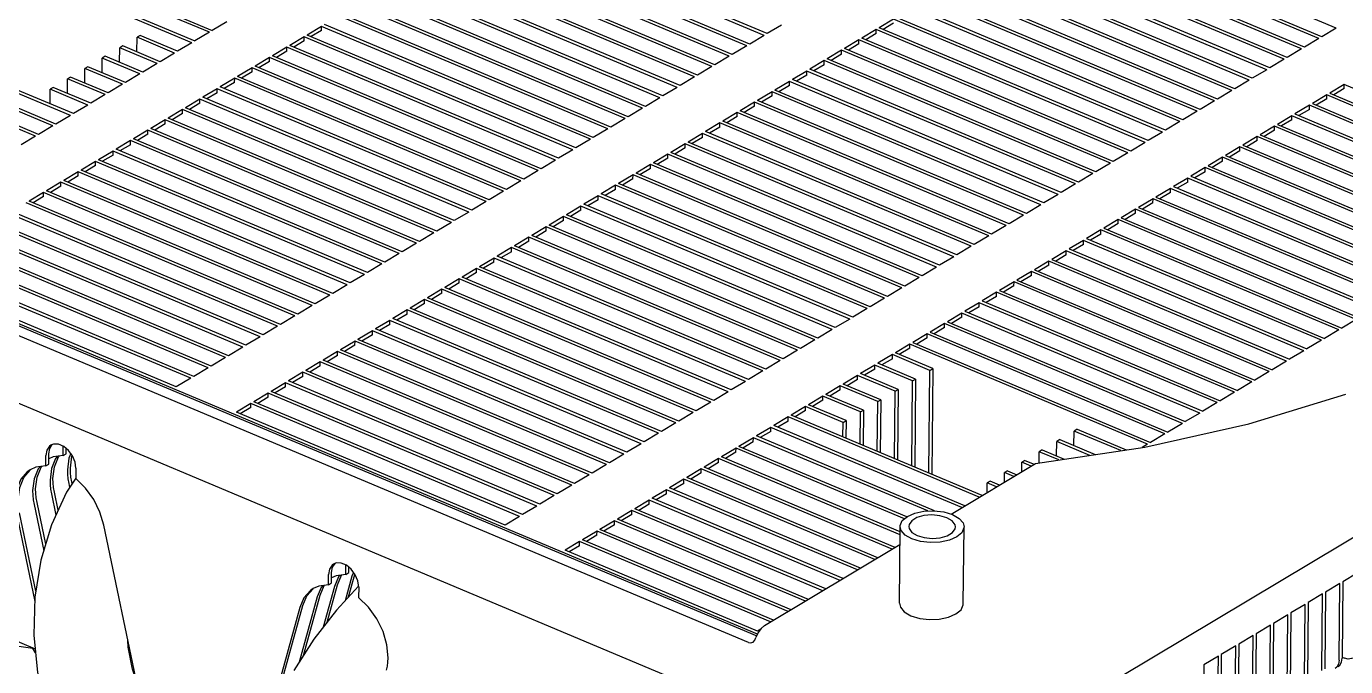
# Model space of a CAD drawing. Header units: millimetres. Extents: x 0 to 841, y 0 to 594.
# Drawn here: x 561.66 to 603.98, y 280.37 to 300.92 of the extents above; entities that cross this region are included whole.
import ezdxf

# ---------------------------------------------------------------- set-up
doc = ezdxf.new("R2010")
doc.units = ezdxf.units.MM
doc.header["$LTSCALE"] = 46.255
doc.layers.get('0').update_dxf_attribs({"linetype": 'CONTINUOUS'})

msp = doc.modelspace()

# ---------------------------------------------------------------- linework, layer by layer
at = {"color": 7, "linetype": 'CONTINUOUS'}
for p, q in [((585.422, 300.688), (576.799, 304.312)), ((603.68, 300.864), (595.057, 304.488)), ((567.53, 300.73), (559.899, 303.937)), ((559.994, 303.995), (567.625, 300.787)), ((584.769, 300.297), (576.146, 303.921)), ((584.864, 300.354), (576.241, 303.978)), ((585.326, 300.63), (576.703, 304.255)), ((602.661, 300.254), (594.038, 303.879)), ((603.123, 300.531), (594.5, 304.155)), ((603.218, 300.588), (594.595, 304.212)), ((566.972, 300.397), (559.341, 303.604)), ((559.437, 303.661), (567.068, 300.454)), ((584.211, 299.964), (575.588, 303.588)), ((584.307, 300.021), (575.684, 303.645)), ((602.008, 299.864), (593.385, 303.488)), ((602.103, 299.921), (593.48, 303.545)), ((602.565, 300.197), (593.942, 303.822)), ((583.654, 299.63), (575.031, 303.254)), ((583.749, 299.687), (575.126, 303.312)), ((601.45, 299.53), (592.827, 303.155)), ((601.546, 299.588), (592.923, 303.212)), ((582.635, 299.021), (574.011, 302.645)), ((583.096, 299.297), (574.473, 302.921)), ((583.192, 299.354), (574.569, 302.978)), ((600.893, 299.197), (592.27, 302.821)), ((600.989, 299.254), (592.365, 302.878)), ((581.982, 298.63), (573.358, 302.254)), ((582.077, 298.687), (573.454, 302.311)), ((582.539, 298.963), (573.916, 302.588)), ((599.874, 298.587), (591.251, 302.212)), ((600.336, 298.864), (591.712, 302.488)), ((600.431, 298.921), (591.808, 302.545)), ((581.424, 298.297), (572.801, 301.921)), ((581.52, 298.354), (572.897, 301.978)), ((599.221, 298.197), (590.598, 301.821)), ((599.316, 298.254), (590.693, 301.878)), ((599.778, 298.53), (591.155, 302.154)), ((580.867, 297.963), (572.244, 301.587)), ((580.962, 298.02), (572.339, 301.645)), ((598.663, 297.863), (590.04, 301.488)), ((598.759, 297.921), (590.136, 301.545)), ((568.087, 301.064), (567.625, 300.787)), ((571.129, 300.921), (570.667, 300.644)), ((571.128, 300.791), (571.129, 300.921)), ((579.752, 297.296), (571.129, 300.921)), ((579.847, 297.353), (571.224, 300.978)), ((580.309, 297.63), (571.686, 301.254)), ((580.405, 297.687), (571.782, 301.311)), ((585.884, 300.964), (585.422, 300.688)), ((589.483, 301.154), (589.021, 300.878)), ((589.482, 301.024), (589.148, 300.825)), ((598.106, 297.53), (589.483, 301.154)), ((598.201, 297.587), (589.578, 301.211)), ((563.07, 298.063), (556.904, 300.655)), ((563.166, 298.12), (557, 300.712)), ((565.206, 300.101), (565.21, 300.57)), ((565.306, 300.627), (565.21, 300.57)), ((566.415, 300.063), (565.21, 300.57)), ((566.51, 300.121), (565.306, 300.627)), ((567.53, 300.73), (567.068, 300.454)), ((570.571, 300.587), (570.11, 300.311)), ((570.57, 300.457), (570.571, 300.587)), ((579.195, 296.963), (570.571, 300.587)), ((579.29, 297.02), (570.667, 300.644)), ((571.128, 300.791), (570.794, 300.591)), ((585.326, 300.63), (584.864, 300.354)), ((588.925, 300.821), (588.463, 300.545)), ((597.087, 296.92), (588.463, 300.545)), ((588.924, 300.691), (588.59, 300.491)), ((588.924, 300.691), (588.925, 300.821)), ((597.548, 297.197), (588.925, 300.821)), ((597.644, 297.254), (589.021, 300.878)), ((603.123, 300.531), (602.661, 300.254)), ((603.68, 300.864), (603.218, 300.588)), ((562.513, 297.73), (556.347, 300.321)), ((562.608, 297.787), (556.442, 300.378)), ((564.649, 299.768), (564.653, 300.236)), ((564.749, 300.293), (564.653, 300.236)), ((565.857, 299.73), (564.653, 300.236)), ((565.953, 299.787), (564.749, 300.293)), ((566.972, 300.397), (566.51, 300.121)), ((570.014, 300.254), (569.552, 299.977)), ((570.013, 300.124), (569.679, 299.924)), ((570.013, 300.124), (570.014, 300.254)), ((578.637, 296.629), (570.014, 300.254)), ((578.733, 296.687), (570.11, 300.311)), ((570.57, 300.457), (570.236, 300.258)), ((584.769, 300.297), (584.307, 300.021)), ((587.81, 300.154), (587.349, 299.878)), ((587.809, 300.024), (587.81, 300.154)), ((596.434, 296.53), (587.81, 300.154)), ((588.368, 300.487), (587.906, 300.211)), ((596.529, 296.587), (587.906, 300.211)), ((588.367, 300.358), (588.033, 300.158)), ((588.367, 300.358), (588.368, 300.487)), ((596.991, 296.863), (588.368, 300.487)), ((602.565, 300.197), (602.103, 299.921)), ((561.955, 297.396), (555.789, 299.988)), ((562.051, 297.453), (555.885, 300.045)), ((564.091, 299.434), (564.096, 299.903)), ((564.191, 299.96), (564.096, 299.903)), ((565.3, 299.397), (564.096, 299.903)), ((565.396, 299.454), (564.191, 299.96)), ((565.857, 299.73), (565.396, 299.454)), ((566.415, 300.063), (565.953, 299.787)), ((569.457, 299.92), (568.995, 299.644)), ((577.618, 296.02), (568.995, 299.644)), ((569.455, 299.79), (569.122, 299.591)), ((569.455, 299.79), (569.457, 299.92)), ((578.08, 296.296), (569.457, 299.92)), ((578.175, 296.353), (569.552, 299.977)), ((584.211, 299.964), (583.749, 299.687)), ((587.253, 299.821), (586.791, 299.544)), ((587.252, 299.691), (586.918, 299.491)), ((587.252, 299.691), (587.253, 299.821)), ((595.876, 296.196), (587.253, 299.821)), ((595.972, 296.253), (587.349, 299.878)), ((587.809, 300.024), (587.475, 299.824)), ((602.008, 299.864), (601.546, 299.588)), ((562.976, 298.767), (562.981, 299.236)), ((563.076, 299.293), (562.981, 299.236)), ((564.185, 298.73), (562.981, 299.236)), ((564.281, 298.787), (563.076, 299.293)), ((563.534, 299.101), (563.538, 299.569)), ((563.634, 299.627), (563.538, 299.569)), ((564.743, 299.063), (563.538, 299.569)), ((564.838, 299.12), (563.634, 299.627)), ((565.3, 299.397), (564.838, 299.12)), ((568.342, 299.254), (567.88, 298.977)), ((568.341, 299.124), (568.342, 299.254)), ((576.965, 295.629), (568.342, 299.254)), ((568.899, 299.587), (568.437, 299.311)), ((577.06, 295.686), (568.437, 299.311)), ((568.898, 299.457), (568.564, 299.257)), ((568.898, 299.457), (568.899, 299.587)), ((577.522, 295.963), (568.899, 299.587)), ((583.096, 299.297), (582.635, 299.021)), ((583.654, 299.63), (583.192, 299.354)), ((586.696, 299.487), (586.234, 299.211)), ((586.694, 299.357), (586.361, 299.158)), ((586.694, 299.357), (586.696, 299.487)), ((595.319, 295.863), (586.696, 299.487)), ((595.414, 295.92), (586.791, 299.544)), ((629.466, 299.612), (591.323, 276.797)), ((601.45, 299.53), (600.989, 299.254)), ((562.419, 298.434), (562.423, 298.903)), ((562.519, 298.96), (562.423, 298.903)), ((563.628, 298.396), (562.423, 298.903)), ((563.723, 298.453), (562.519, 298.96)), ((564.743, 299.063), (564.281, 298.787)), ((567.784, 298.92), (567.322, 298.644)), ((567.783, 298.79), (567.784, 298.92)), ((576.407, 295.296), (567.784, 298.92)), ((576.503, 295.353), (567.88, 298.977)), ((568.341, 299.124), (568.007, 298.924)), ((582.539, 298.963), (582.077, 298.687)), ((585.581, 298.82), (585.119, 298.544)), ((585.58, 298.69), (585.581, 298.82)), ((594.204, 295.196), (585.581, 298.82)), ((586.138, 299.154), (585.676, 298.877)), ((594.299, 295.253), (585.676, 298.877)), ((586.137, 299.024), (585.803, 298.824)), ((586.137, 299.024), (586.138, 299.154)), ((594.761, 295.529), (586.138, 299.154)), ((594.857, 295.587), (586.234, 299.211)), ((600.336, 298.864), (599.874, 298.587)), ((600.893, 299.197), (600.431, 298.921)), ((603.935, 299.054), (603.473, 298.778)), ((603.934, 298.924), (603.6, 298.724)), ((603.934, 298.924), (603.935, 299.054)), ((611.565, 295.847), (603.935, 299.054)), ((563.628, 298.396), (563.166, 298.12)), ((564.185, 298.73), (563.723, 298.453)), ((567.227, 298.587), (566.765, 298.31)), ((567.226, 298.457), (566.892, 298.257)), ((567.226, 298.457), (567.227, 298.587)), ((575.85, 294.962), (567.227, 298.587)), ((575.946, 295.02), (567.322, 298.644)), ((567.783, 298.79), (567.449, 298.591)), ((581.982, 298.63), (581.52, 298.354)), ((585.023, 298.487), (584.562, 298.211)), ((585.022, 298.357), (585.023, 298.487)), ((593.647, 294.863), (585.023, 298.487)), ((593.742, 294.92), (585.119, 298.544)), ((585.58, 298.69), (585.246, 298.491)), ((599.778, 298.53), (599.316, 298.254)), ((602.82, 298.387), (602.358, 298.111)), ((602.819, 298.257), (602.82, 298.387)), ((610.451, 295.18), (602.82, 298.387)), ((603.377, 298.721), (602.915, 298.444)), ((602.915, 298.444), (610.546, 295.237)), ((603.376, 298.591), (603.042, 298.391)), ((603.376, 298.591), (603.377, 298.721)), ((611.008, 295.513), (603.377, 298.721)), ((603.473, 298.778), (611.104, 295.571)), ((563.07, 298.063), (562.608, 297.787)), ((566.669, 298.253), (566.208, 297.977)), ((574.831, 294.353), (566.208, 297.977)), ((566.668, 298.123), (566.334, 297.924)), ((566.668, 298.123), (566.669, 298.253)), ((575.293, 294.629), (566.669, 298.253)), ((575.388, 294.686), (566.765, 298.31)), ((580.867, 297.963), (580.405, 297.687)), ((581.424, 298.297), (580.962, 298.02)), ((584.466, 298.153), (584.004, 297.877)), ((584.465, 298.024), (584.131, 297.824)), ((584.465, 298.024), (584.466, 298.153)), ((593.089, 294.529), (584.466, 298.153)), ((593.185, 294.586), (584.562, 298.211)), ((585.022, 298.357), (584.688, 298.157)), ((599.221, 298.197), (598.759, 297.921)), ((602.262, 298.054), (601.801, 297.777)), ((602.261, 297.924), (602.262, 298.054)), ((609.893, 294.847), (602.262, 298.054)), ((602.358, 298.111), (609.989, 294.904)), ((602.819, 298.257), (602.485, 298.058)), ((562.513, 297.73), (562.051, 297.453)), ((565.555, 297.586), (565.093, 297.31)), ((565.553, 297.457), (565.555, 297.586)), ((574.178, 293.962), (565.555, 297.586)), ((566.112, 297.92), (565.65, 297.644)), ((574.273, 294.019), (565.65, 297.644)), ((566.111, 297.79), (565.777, 297.59)), ((566.111, 297.79), (566.112, 297.92)), ((574.735, 294.296), (566.112, 297.92)), ((580.309, 297.63), (579.847, 297.353)), ((583.909, 297.82), (583.447, 297.544)), ((592.07, 293.92), (583.447, 297.544)), ((583.907, 297.69), (583.574, 297.491)), ((583.907, 297.69), (583.909, 297.82)), ((592.532, 294.196), (583.909, 297.82)), ((592.627, 294.253), (584.004, 297.877)), ((598.106, 297.53), (597.644, 297.254)), ((598.663, 297.863), (598.201, 297.587)), ((601.705, 297.72), (601.243, 297.444)), ((601.704, 297.59), (601.37, 297.391)), ((601.704, 297.59), (601.705, 297.72)), ((609.336, 294.513), (601.705, 297.72)), ((601.801, 297.777), (609.431, 294.57)), ((602.261, 297.924), (601.927, 297.724)), ((561.955, 297.396), (561.494, 297.12)), ((564.997, 297.253), (564.535, 296.977)), ((564.996, 297.123), (564.662, 296.923)), ((564.996, 297.123), (564.997, 297.253)), ((573.62, 293.629), (564.997, 297.253)), ((573.716, 293.686), (565.093, 297.31)), ((565.553, 297.457), (565.22, 297.257)), ((579.752, 297.296), (579.29, 297.02)), ((582.794, 297.153), (582.332, 296.877)), ((582.793, 297.023), (582.794, 297.153)), ((591.417, 293.529), (582.794, 297.153)), ((583.351, 297.487), (582.889, 297.21)), ((591.512, 293.586), (582.889, 297.21)), ((583.35, 297.357), (583.016, 297.157)), ((583.35, 297.357), (583.351, 297.487)), ((591.974, 293.862), (583.351, 297.487)), ((597.548, 297.197), (597.087, 296.92)), ((601.148, 297.387), (600.686, 297.111)), ((600.686, 297.111), (608.317, 293.903)), ((601.146, 297.257), (600.813, 297.057)), ((601.146, 297.257), (601.148, 297.387)), ((608.778, 294.18), (601.148, 297.387)), ((601.243, 297.444), (608.874, 294.237)), ((564.44, 296.92), (563.978, 296.643)), ((564.439, 296.79), (564.105, 296.59)), ((564.439, 296.79), (564.44, 296.92)), ((573.063, 293.295), (564.44, 296.92)), ((573.158, 293.353), (564.535, 296.977)), ((579.195, 296.963), (578.733, 296.687)), ((582.236, 296.82), (581.774, 296.544)), ((582.235, 296.69), (581.901, 296.49)), ((582.235, 296.69), (582.236, 296.82)), ((590.859, 293.196), (582.236, 296.82)), ((590.955, 293.253), (582.332, 296.877)), ((582.793, 297.023), (582.459, 296.824)), ((596.991, 296.863), (596.529, 296.587)), ((600.033, 296.72), (599.571, 296.444)), ((600.032, 296.59), (600.033, 296.72)), ((607.664, 293.513), (600.033, 296.72)), ((600.59, 297.053), (600.128, 296.777)), ((600.128, 296.777), (607.759, 293.57)), ((600.589, 296.924), (600.255, 296.724)), ((600.589, 296.924), (600.59, 297.053)), ((608.221, 293.846), (600.59, 297.053)), ((585.111, 281.419), (549.277, 296.48)), ((549.401, 296.363), (585.088, 281.364)), ((563.882, 296.586), (563.421, 296.31)), ((572.044, 292.686), (563.421, 296.31)), ((563.881, 296.456), (563.547, 296.257)), ((563.881, 296.456), (563.882, 296.586)), ((572.505, 292.962), (563.882, 296.586)), ((572.601, 293.019), (563.978, 296.643)), ((578.08, 296.296), (577.618, 296.02)), ((578.637, 296.629), (578.175, 296.353)), ((581.679, 296.486), (581.217, 296.21)), ((581.678, 296.357), (581.344, 296.157)), ((581.678, 296.357), (581.679, 296.486)), ((590.302, 292.862), (581.679, 296.486)), ((590.398, 292.919), (581.774, 296.544)), ((596.434, 296.53), (595.972, 296.253)), ((599.475, 296.387), (599.014, 296.11)), ((599.474, 296.257), (599.14, 296.057)), ((599.474, 296.257), (599.475, 296.387)), ((607.106, 293.179), (599.475, 296.387)), ((599.571, 296.444), (607.202, 293.237)), ((600.032, 296.59), (599.698, 296.391)), ((584.828, 281.149), (549.083, 296.173)), ((562.768, 295.919), (562.306, 295.643)), ((562.766, 295.789), (562.768, 295.919)), ((571.391, 292.295), (562.768, 295.919)), ((563.325, 296.253), (562.863, 295.977)), ((571.486, 292.352), (562.863, 295.977)), ((563.324, 296.123), (562.99, 295.923)), ((563.324, 296.123), (563.325, 296.253)), ((571.948, 292.629), (563.325, 296.253)), ((577.522, 295.963), (577.06, 295.686)), ((581.121, 296.153), (580.66, 295.877)), ((589.283, 292.253), (580.66, 295.877)), ((581.12, 296.023), (580.786, 295.823)), ((581.12, 296.023), (581.121, 296.153)), ((589.745, 292.529), (581.121, 296.153)), ((589.84, 292.586), (581.217, 296.21)), ((595.319, 295.863), (594.857, 295.587)), ((595.876, 296.196), (595.414, 295.92)), ((598.918, 296.053), (598.456, 295.777)), ((598.917, 295.923), (598.583, 295.724)), ((598.917, 295.923), (598.918, 296.053)), ((606.549, 292.846), (598.918, 296.053)), ((599.014, 296.11), (606.644, 292.903)), ((562.21, 295.586), (561.748, 295.31)), ((562.209, 295.456), (561.875, 295.256)), ((562.209, 295.456), (562.21, 295.586)), ((570.833, 291.962), (562.21, 295.586)), ((570.929, 292.019), (562.306, 295.643)), ((562.766, 295.789), (562.433, 295.59)), ((576.965, 295.629), (576.503, 295.353)), ((580.007, 295.486), (579.545, 295.21)), ((580.005, 295.356), (580.007, 295.486)), ((588.63, 291.862), (580.007, 295.486)), ((580.564, 295.82), (580.102, 295.543)), ((588.725, 291.919), (580.102, 295.543)), ((580.563, 295.69), (580.229, 295.49)), ((580.563, 295.69), (580.564, 295.82)), ((589.187, 292.195), (580.564, 295.82)), ((594.761, 295.529), (594.299, 295.253)), ((598.361, 295.72), (597.899, 295.444)), ((597.899, 295.444), (605.529, 292.236)), ((598.359, 295.59), (598.026, 295.39)), ((598.359, 295.59), (598.361, 295.72)), ((605.991, 292.513), (598.361, 295.72)), ((598.456, 295.777), (606.087, 292.57)), ((570.276, 291.628), (561.653, 295.253)), ((570.371, 291.685), (561.748, 295.31)), ((576.407, 295.296), (575.946, 295.02)), ((579.449, 295.153), (578.987, 294.877)), ((579.448, 295.023), (579.114, 294.823)), ((579.448, 295.023), (579.449, 295.153)), ((588.072, 291.529), (579.449, 295.153)), ((588.168, 291.586), (579.545, 295.21)), ((580.005, 295.356), (579.672, 295.157)), ((594.204, 295.196), (593.742, 294.92)), ((597.246, 295.053), (596.784, 294.777)), ((597.245, 294.923), (597.246, 295.053)), ((604.876, 291.846), (597.246, 295.053)), ((597.803, 295.386), (597.341, 295.11)), ((597.341, 295.11), (604.972, 291.903)), ((597.802, 295.257), (597.468, 295.057)), ((597.802, 295.257), (597.803, 295.386)), ((605.434, 292.179), (597.803, 295.386)), ((569.161, 290.961), (560.538, 294.586)), ((569.257, 291.019), (560.633, 294.643)), ((569.718, 291.295), (561.095, 294.919)), ((569.814, 291.352), (561.191, 294.976)), ((575.293, 294.629), (574.831, 294.353)), ((575.85, 294.962), (575.388, 294.686)), ((578.892, 294.819), (578.43, 294.543)), ((578.891, 294.689), (578.557, 294.49)), ((578.891, 294.689), (578.892, 294.819)), ((587.515, 291.195), (578.892, 294.819)), ((587.61, 291.252), (578.987, 294.877)), ((593.647, 294.863), (593.185, 294.586)), ((596.688, 294.72), (596.226, 294.443)), ((596.687, 294.59), (596.353, 294.39)), ((596.687, 294.59), (596.688, 294.72)), ((604.319, 291.512), (596.688, 294.72)), ((596.784, 294.777), (604.415, 291.57)), ((597.245, 294.923), (596.911, 294.723)), ((590.126, 276.749), (548.61, 294.198)), ((568.604, 290.628), (559.98, 294.252)), ((568.699, 290.685), (560.076, 294.309)), ((574.735, 294.296), (574.273, 294.019)), ((577.777, 294.153), (577.315, 293.876)), ((577.776, 294.023), (577.777, 294.153)), ((586.4, 290.528), (577.777, 294.153)), ((578.334, 294.486), (577.873, 294.21)), ((586.496, 290.585), (577.873, 294.21)), ((578.333, 294.356), (577.999, 294.156)), ((578.333, 294.356), (578.334, 294.486)), ((586.957, 290.862), (578.334, 294.486)), ((587.053, 290.919), (578.43, 294.543)), ((592.532, 294.196), (592.07, 293.92)), ((593.089, 294.529), (592.627, 294.253)), ((596.131, 294.386), (595.669, 294.11)), ((596.13, 294.256), (595.796, 294.057)), ((596.13, 294.256), (596.131, 294.386)), ((603.762, 291.179), (596.131, 294.386)), ((596.226, 294.443), (603.857, 291.236)), ((568.046, 290.295), (559.423, 293.919)), ((568.142, 290.352), (559.519, 293.976)), ((574.178, 293.962), (573.716, 293.686)), ((577.22, 293.819), (576.758, 293.543)), ((577.218, 293.689), (577.22, 293.819)), ((585.843, 290.195), (577.22, 293.819)), ((585.938, 290.252), (577.315, 293.876)), ((577.776, 294.023), (577.442, 293.823)), ((591.974, 293.862), (591.512, 293.586)), ((595.016, 293.719), (594.554, 293.443)), ((595.015, 293.589), (595.016, 293.719)), ((602.647, 290.512), (595.016, 293.719)), ((595.573, 294.053), (595.112, 293.777)), ((595.112, 293.777), (602.742, 290.569)), ((595.572, 293.923), (595.238, 293.723)), ((595.572, 293.923), (595.573, 294.053)), ((603.204, 290.846), (595.573, 294.053)), ((595.669, 294.11), (603.3, 290.903)), ((567.027, 289.685), (558.404, 293.309)), ((567.489, 289.961), (558.866, 293.585)), ((567.584, 290.018), (558.961, 293.643)), ((573.063, 293.295), (572.601, 293.019)), ((573.62, 293.629), (573.158, 293.353)), ((576.662, 293.486), (576.2, 293.209)), ((576.661, 293.356), (576.327, 293.156)), ((576.661, 293.356), (576.662, 293.486)), ((585.285, 289.861), (576.662, 293.486)), ((585.381, 289.919), (576.758, 293.543)), ((577.218, 293.689), (576.885, 293.49)), ((591.417, 293.529), (590.955, 293.253)), ((594.459, 293.386), (593.997, 293.11)), ((594.457, 293.256), (594.459, 293.386)), ((602.089, 290.179), (594.459, 293.386)), ((594.554, 293.443), (602.185, 290.236)), ((595.015, 293.589), (594.681, 293.39)), ((566.469, 289.352), (557.846, 292.976)), ((566.931, 289.628), (558.308, 293.252)), ((572.505, 292.962), (572.044, 292.686)), ((576.105, 293.152), (575.643, 292.876)), ((584.266, 289.252), (575.643, 292.876)), ((576.104, 293.022), (575.77, 292.823)), ((576.104, 293.022), (576.105, 293.152)), ((584.728, 289.528), (576.105, 293.152)), ((584.823, 289.585), (576.2, 293.209)), ((590.859, 293.196), (590.398, 292.919)), ((593.901, 293.053), (593.439, 292.776)), ((593.9, 292.923), (593.566, 292.723)), ((593.9, 292.923), (593.901, 293.053)), ((601.532, 289.845), (593.901, 293.053)), ((593.997, 293.11), (601.628, 289.903)), ((594.457, 293.256), (594.124, 293.056)), ((571.948, 292.629), (571.486, 292.352)), ((574.99, 292.485), (574.528, 292.209)), ((574.989, 292.356), (574.99, 292.485)), ((583.613, 288.861), (574.99, 292.485)), ((575.547, 292.819), (575.085, 292.543)), ((583.709, 288.918), (575.085, 292.543)), ((575.546, 292.689), (575.212, 292.489)), ((575.546, 292.689), (575.547, 292.819)), ((584.17, 289.195), (575.547, 292.819)), ((589.745, 292.529), (589.283, 292.253)), ((590.302, 292.862), (589.84, 292.586)), ((593.344, 292.719), (592.882, 292.443)), ((593.343, 292.589), (593.009, 292.39)), ((593.343, 292.589), (593.344, 292.719)), ((600.975, 289.512), (593.344, 292.719)), ((593.439, 292.776), (601.07, 289.569)), ((571.391, 292.295), (570.929, 292.019)), ((574.432, 292.152), (573.971, 291.876)), ((574.431, 292.022), (574.432, 292.152)), ((583.056, 288.528), (574.432, 292.152)), ((583.151, 288.585), (574.528, 292.209)), ((574.989, 292.356), (574.655, 292.156)), ((589.187, 292.195), (588.725, 291.919)), ((592.229, 292.052), (591.767, 291.776)), ((592.228, 291.922), (592.229, 292.052)), ((599.86, 288.845), (592.229, 292.052)), ((592.786, 292.386), (592.325, 292.109)), ((592.325, 292.109), (599.955, 288.902)), ((592.785, 292.256), (592.451, 292.056)), ((592.785, 292.256), (592.786, 292.386)), ((600.417, 289.179), (592.786, 292.386)), ((592.882, 292.443), (600.513, 289.236)), ((570.276, 291.628), (569.814, 291.352)), ((570.833, 291.962), (570.371, 291.685)), ((573.875, 291.819), (573.413, 291.542)), ((573.874, 291.689), (573.54, 291.489)), ((573.874, 291.689), (573.875, 291.819)), ((582.498, 288.194), (573.875, 291.819)), ((582.594, 288.252), (573.971, 291.876)), ((574.431, 292.022), (574.097, 291.822)), ((588.63, 291.862), (588.168, 291.586)), ((591.672, 291.719), (591.21, 291.443)), ((591.67, 291.589), (591.672, 291.719)), ((599.302, 288.512), (591.672, 291.719)), ((591.767, 291.776), (599.398, 288.569)), ((592.228, 291.922), (591.894, 291.723)), ((569.718, 291.295), (569.257, 291.019)), ((573.318, 291.485), (572.856, 291.209)), ((581.479, 287.585), (572.856, 291.209)), ((573.316, 291.355), (572.983, 291.156)), ((573.316, 291.355), (573.318, 291.485)), ((581.941, 287.861), (573.318, 291.485)), ((582.036, 287.918), (573.413, 291.542)), ((587.515, 291.195), (587.053, 290.919)), ((588.072, 291.529), (587.61, 291.252)), ((591.114, 291.385), (590.652, 291.109)), ((591.113, 291.256), (590.779, 291.056)), ((591.113, 291.256), (591.114, 291.385)), ((598.745, 288.178), (591.114, 291.385)), ((591.21, 291.443), (598.84, 288.235)), ((591.67, 291.589), (591.337, 291.389)), ((603.762, 291.179), (603.3, 290.903)), ((604.319, 291.512), (603.857, 291.236)), ((569.161, 290.961), (568.699, 290.685)), ((572.203, 290.818), (571.741, 290.542)), ((572.202, 290.689), (572.203, 290.818)), ((580.826, 287.194), (572.203, 290.818)), ((572.76, 291.152), (572.298, 290.876)), ((580.921, 287.251), (572.298, 290.876)), ((572.759, 291.022), (572.425, 290.822)), ((572.759, 291.022), (572.76, 291.152)), ((581.383, 287.528), (572.76, 291.152)), ((586.957, 290.862), (586.496, 290.585)), ((590.557, 291.052), (590.095, 290.776)), ((590.095, 290.776), (597.726, 287.569)), ((590.555, 290.922), (590.222, 290.722)), ((590.555, 290.922), (590.557, 291.052)), ((598.187, 287.845), (590.557, 291.052)), ((590.652, 291.109), (598.283, 287.902)), ((603.204, 290.846), (602.742, 290.569)), ((568.604, 290.628), (568.142, 290.352)), ((571.645, 290.485), (571.184, 290.209)), ((571.644, 290.355), (571.31, 290.155)), ((571.644, 290.355), (571.645, 290.485)), ((580.268, 286.861), (571.645, 290.485)), ((580.364, 286.918), (571.741, 290.542)), ((572.202, 290.689), (571.868, 290.489)), ((586.4, 290.528), (585.938, 290.252)), ((589.442, 290.385), (588.98, 290.109)), ((589.441, 290.255), (589.442, 290.385)), ((590.646, 289.879), (589.442, 290.385)), ((589.999, 290.719), (589.537, 290.442)), ((590.742, 289.936), (589.537, 290.442)), ((589.998, 290.589), (589.664, 290.389)), ((589.998, 290.589), (589.999, 290.719)), ((597.63, 287.511), (589.999, 290.719)), ((602.647, 290.512), (602.185, 290.236)), ((567.489, 289.961), (567.027, 289.685)), ((568.046, 290.295), (567.584, 290.018)), ((571.088, 290.152), (570.626, 289.875)), ((571.087, 290.022), (570.753, 289.822)), ((571.087, 290.022), (571.088, 290.152)), ((579.711, 286.527), (571.088, 290.152)), ((579.807, 286.584), (571.184, 290.209)), ((585.843, 290.195), (585.381, 289.919)), ((588.884, 290.052), (588.423, 289.776)), ((588.883, 289.922), (588.549, 289.722)), ((588.883, 289.922), (588.884, 290.052)), ((590.089, 289.546), (588.884, 290.052)), ((590.184, 289.603), (588.98, 290.109)), ((589.441, 290.255), (589.107, 290.056)), ((590.646, 289.879), (590.742, 289.936)), ((590.742, 289.936), (590.71, 286.543)), ((602.089, 290.179), (601.628, 289.903)), ((566.931, 289.628), (566.469, 289.352)), ((570.531, 289.818), (570.069, 289.542)), ((578.692, 285.918), (570.069, 289.542)), ((570.529, 289.688), (570.195, 289.489)), ((570.529, 289.688), (570.531, 289.818)), ((579.154, 286.194), (570.531, 289.818)), ((579.249, 286.251), (570.626, 289.875)), ((584.728, 289.528), (584.266, 289.252)), ((585.285, 289.861), (584.823, 289.585)), ((588.327, 289.718), (587.865, 289.442)), ((588.326, 289.588), (587.992, 289.389)), ((588.326, 289.588), (588.327, 289.718)), ((589.531, 289.212), (588.327, 289.718)), ((589.627, 289.269), (588.423, 289.776)), ((590.063, 286.815), (590.089, 289.546)), ((590.089, 289.546), (590.184, 289.603)), ((590.184, 289.603), (590.158, 286.775)), ((590.616, 286.583), (590.646, 289.879)), ((600.975, 289.512), (600.513, 289.236)), ((601.532, 289.845), (601.07, 289.569)), ((569.416, 289.151), (568.954, 288.875)), ((569.414, 289.021), (569.416, 289.151)), ((578.039, 285.527), (569.416, 289.151)), ((569.973, 289.485), (569.511, 289.208)), ((578.134, 285.584), (569.511, 289.208)), ((569.972, 289.355), (569.638, 289.155)), ((569.972, 289.355), (569.973, 289.485)), ((578.596, 285.86), (569.973, 289.485)), ((584.17, 289.195), (583.709, 288.918)), ((587.77, 289.385), (587.308, 289.109)), ((588.512, 288.603), (587.308, 289.109)), ((587.768, 289.255), (587.435, 289.055)), ((587.768, 289.255), (587.77, 289.385)), ((588.974, 288.879), (587.77, 289.385)), ((589.07, 288.936), (587.865, 289.442)), ((589.511, 287.047), (589.531, 289.212)), ((589.531, 289.212), (589.627, 289.269)), ((589.627, 289.269), (589.606, 287.007)), ((600.417, 289.179), (599.955, 288.902)), ((600.877, 288.166), (603.989, 289.121)), ((568.858, 288.818), (568.396, 288.542)), ((568.857, 288.688), (568.523, 288.488)), ((568.857, 288.688), (568.858, 288.818)), ((577.481, 285.194), (568.858, 288.818)), ((577.577, 285.251), (568.954, 288.875)), ((569.414, 289.021), (569.081, 288.822)), ((583.613, 288.861), (583.151, 288.585)), ((586.655, 288.718), (586.193, 288.442)), ((586.654, 288.588), (586.655, 288.718)), ((587.859, 288.212), (586.655, 288.718)), ((587.212, 289.052), (586.75, 288.775)), ((587.955, 288.269), (586.75, 288.775)), ((587.211, 288.922), (586.877, 288.722)), ((587.211, 288.922), (587.212, 289.052)), ((588.417, 288.545), (587.212, 289.052)), ((588.959, 287.279), (588.974, 288.879)), ((588.974, 288.879), (589.07, 288.936)), ((589.07, 288.936), (589.054, 287.239)), ((599.86, 288.845), (599.398, 288.569)), ((577.02, 284.917), (568.396, 288.542)), ((583.056, 288.528), (582.594, 288.252)), ((586.097, 288.385), (585.635, 288.108)), ((586.096, 288.255), (585.762, 288.055)), ((586.096, 288.255), (586.097, 288.385)), ((592.226, 285.809), (586.097, 288.385)), ((592.322, 285.866), (586.193, 288.442)), ((586.654, 288.588), (586.32, 288.389)), ((587.859, 288.212), (587.955, 288.269)), ((587.955, 288.269), (587.949, 287.704)), ((588.407, 287.511), (588.417, 288.545)), ((588.417, 288.545), (588.512, 288.603)), ((588.512, 288.603), (588.502, 287.472)), ((599.302, 288.512), (598.84, 288.235)), ((581.941, 287.861), (581.479, 287.585)), ((582.498, 288.194), (582.036, 287.918)), ((585.54, 288.051), (585.078, 287.775)), ((585.539, 287.921), (585.205, 287.722)), ((585.539, 287.921), (585.54, 288.051)), ((591.669, 285.475), (585.54, 288.051)), ((591.764, 285.533), (585.635, 288.108)), ((587.855, 287.743), (587.859, 288.212)), ((595.267, 287.467), (595.271, 287.935)), ((595.366, 287.992), (595.271, 287.935)), ((596.773, 287.304), (595.271, 287.935)), ((595.366, 287.992), (596.944, 287.33)), ((597.542, 287.42), (600.877, 288.166)), ((598.187, 287.845), (597.726, 287.569)), ((598.745, 288.178), (598.283, 287.902)), ((562.379, 287.202), (562.41, 287.376)), ((562.41, 287.376), (562.492, 287.498)), ((562.531, 287.513), (562.445, 287.479)), ((562.838, 287.147), (562.841, 287.446)), ((562.934, 287.205), (562.935, 287.373)), ((581.383, 287.528), (580.921, 287.251)), ((584.425, 287.384), (583.963, 287.108)), ((584.424, 287.255), (584.425, 287.384)), ((589.827, 285.114), (584.425, 287.384)), ((584.983, 287.718), (584.521, 287.442)), ((589.903, 285.179), (584.521, 287.442)), ((584.981, 287.588), (584.647, 287.388)), ((584.981, 287.588), (584.983, 287.718)), ((590.575, 285.368), (584.983, 287.718)), ((590.791, 285.374), (585.078, 287.775)), ((594.038, 286.893), (597.542, 287.42)), ((594.709, 287.133), (594.713, 287.602)), ((594.809, 287.659), (594.713, 287.602)), ((595.778, 287.154), (594.713, 287.602)), ((594.809, 287.659), (595.949, 287.18)), ((597.63, 287.511), (597.454, 287.406)), ((562.281, 286.814), (562.284, 287.145)), ((562.315, 287.319), (562.284, 287.145)), ((562.376, 286.871), (562.379, 287.202)), ((562.518, 287.103), (562.378, 287.039)), ((562.597, 287.051), (562.465, 286.733)), ((562.838, 287.147), (562.518, 287.103)), ((562.659, 287.122), (562.597, 287.051)), ((562.692, 287.108), (562.711, 287.13)), ((562.838, 287.147), (562.934, 287.205)), ((563.023, 287.067), (562.975, 286.688)), ((563.083, 287.211), (563.023, 287.067)), ((580.826, 287.194), (580.364, 286.918)), ((583.868, 287.051), (583.406, 286.775)), ((583.866, 286.921), (583.868, 287.051)), ((589.688, 284.605), (583.868, 287.051)), ((589.689, 284.702), (583.963, 287.108)), ((584.424, 287.255), (584.09, 287.055)), ((593.694, 286.992), (593.599, 286.935)), ((593.694, 286.992), (593.994, 286.866)), ((594.153, 286.91), (594.156, 287.268)), ((594.252, 287.326), (594.156, 287.268)), ((594.784, 287.005), (594.156, 287.268)), ((594.252, 287.326), (594.954, 287.03)), ((561.961, 286.769), (561.786, 286.69)), ((562.039, 286.717), (561.908, 286.4)), ((562.281, 286.814), (561.961, 286.769)), ((562.102, 286.789), (562.039, 286.717)), ((562.135, 286.774), (562.154, 286.796)), ((562.281, 286.814), (562.376, 286.871)), ((562.465, 286.733), (562.418, 286.355)), ((563.247, 286.74), (563.244, 286.409)), ((579.711, 286.527), (579.249, 286.251)), ((580.268, 286.861), (579.807, 286.584)), ((583.31, 286.718), (582.848, 286.441)), ((583.309, 286.588), (582.975, 286.388)), ((583.309, 286.588), (583.31, 286.718)), ((589.439, 284.142), (583.31, 286.718)), ((589.535, 284.199), (583.406, 286.775)), ((583.866, 286.921), (583.533, 286.722)), ((591.324, 285.269), (594.038, 286.893)), ((593.038, 286.295), (593.041, 286.602)), ((593.137, 286.659), (593.041, 286.602)), ((593.341, 286.476), (593.041, 286.602)), ((593.137, 286.659), (593.437, 286.533)), ((593.596, 286.628), (593.599, 286.935)), ((593.898, 286.809), (593.599, 286.935)), ((561.908, 286.4), (561.86, 286.022)), ((563.02, 286.248), (563.046, 286.124)), ((563.128, 286.248), (563.116, 286.305)), ((579.154, 286.194), (578.692, 285.918)), ((582.753, 286.384), (582.291, 286.108)), ((588.42, 283.532), (582.291, 286.108)), ((582.752, 286.254), (582.418, 286.055)), ((582.752, 286.254), (582.753, 286.384)), ((588.882, 283.808), (582.753, 286.384)), ((588.977, 283.865), (582.848, 286.441)), ((592.481, 285.961), (592.484, 286.268)), ((592.579, 286.325), (592.484, 286.268)), ((592.784, 286.142), (592.484, 286.268)), ((592.879, 286.199), (592.579, 286.325)), ((562.463, 285.914), (562.605, 285.232)), ((562.679, 285.393), (562.559, 285.971)), ((578.596, 285.86), (578.134, 285.584)), ((581.638, 285.717), (581.176, 285.441)), ((581.637, 285.588), (581.638, 285.717)), ((587.767, 283.141), (581.638, 285.717)), ((582.195, 286.051), (581.734, 285.775)), ((587.862, 283.199), (581.734, 285.775)), ((582.194, 285.921), (581.86, 285.721)), ((582.194, 285.921), (582.195, 286.051)), ((588.324, 283.475), (582.195, 286.051)), ((561.966, 282.799), (561.444, 285.304)), ((561.906, 285.581), (562.216, 284.093)), ((562.279, 284.305), (562.001, 285.638)), ((578.039, 285.527), (577.577, 285.251)), ((581.081, 285.384), (580.619, 285.108)), ((581.079, 285.254), (580.746, 285.054)), ((581.079, 285.254), (581.081, 285.384)), ((587.209, 282.808), (581.081, 285.384)), ((587.305, 282.865), (581.176, 285.441)), ((581.637, 285.588), (581.303, 285.388)), ((561.348, 285.247), (561.929, 282.459)), ((565.267, 279.545), (564.148, 284.914)), ((577.481, 285.194), (577.02, 284.917)), ((580.523, 285.051), (580.061, 284.774)), ((580.522, 284.921), (580.188, 284.721)), ((580.522, 284.921), (580.523, 285.051)), ((586.652, 282.475), (580.523, 285.051)), ((586.748, 282.532), (580.619, 285.108)), ((589.667, 282.406), (589.69, 284.874)), ((591.717, 282.387), (591.74, 284.855)), ((579.966, 284.717), (579.504, 284.441)), ((585.633, 281.865), (579.504, 284.441)), ((579.965, 284.587), (579.631, 284.388)), ((579.965, 284.587), (579.966, 284.717)), ((586.095, 282.141), (579.966, 284.717)), ((586.19, 282.198), (580.061, 284.774)), ((554.585, 284.035), (561.941, 280.943)), ((579.408, 284.384), (578.946, 284.108)), ((585.113, 281.516), (578.946, 284.108)), ((579.407, 284.254), (579.073, 284.054)), ((579.407, 284.254), (579.408, 284.384)), ((585.537, 281.808), (579.408, 284.384)), ((585.343, 281.692), (589.685, 284.289)), ((571.452, 283.389), (571.483, 283.563)), ((571.483, 283.563), (571.564, 283.684)), ((571.603, 283.7), (571.517, 283.666)), ((571.91, 283.334), (571.913, 283.633)), ((571.353, 283.001), (571.356, 283.332)), ((571.387, 283.506), (571.356, 283.332)), ((571.449, 283.058), (571.452, 283.389)), ((571.596, 283.291), (571.45, 283.226)), ((571.677, 283.251), (571.543, 282.941)), ((571.91, 283.334), (571.596, 283.291)), ((571.639, 282.999), (571.773, 283.308)), ((571.73, 283.31), (571.677, 283.251)), ((571.773, 283.308), (571.781, 283.317)), ((572.101, 283.275), (571.883, 282.485)), ((571.91, 283.334), (572.006, 283.391)), ((571.997, 282.609), (572.196, 283.332)), ((572.006, 283.391), (572.008, 283.56)), ((572.155, 283.399), (572.101, 283.275)), ((604.358, 283.371), (603.896, 283.095)), ((571.039, 282.958), (570.858, 282.877)), ((571.12, 282.917), (570.986, 282.608)), ((571.353, 283.001), (571.039, 282.958)), ((571.082, 282.665), (571.215, 282.974)), ((571.173, 282.976), (571.12, 282.917)), ((571.543, 282.941), (571.185, 281.638)), ((571.215, 282.974), (571.223, 282.983)), ((571.309, 281.799), (571.639, 282.999)), ((571.353, 283.001), (571.449, 283.058)), ((572.32, 282.927), (572.317, 282.596)), ((603.339, 282.762), (603.316, 280.307)), ((603.8, 283.038), (603.339, 282.762)), ((603.778, 280.583), (603.8, 283.038)), ((603.896, 283.095), (603.873, 280.64)), ((569.614, 279.026), (570.524, 282.332)), ((570.986, 282.608), (570.409, 280.514)), ((570.562, 282.584), (570.429, 282.275)), ((570.548, 280.73), (571.082, 282.665)), ((602.686, 282.371), (602.224, 282.095)), ((602.663, 279.916), (602.686, 282.371)), ((602.781, 282.428), (602.758, 279.973)), ((603.243, 282.704), (602.781, 282.428)), ((603.22, 280.249), (603.243, 282.704)), ((570.429, 282.275), (569.365, 278.414)), ((602.128, 282.038), (601.666, 281.761)), ((602.105, 279.583), (602.128, 282.038)), ((602.224, 282.095), (602.201, 279.64)), ((561.871, 280.95), (555.662, 281.849)), ((585.137, 281.468), (585.065, 281.31)), ((585.218, 281.579), (585.113, 281.516)), ((601.571, 281.704), (601.109, 281.428)), ((601.548, 279.249), (601.571, 281.704)), ((601.666, 281.761), (601.644, 279.306)), ((600.456, 281.037), (599.994, 280.761)), ((600.433, 278.582), (600.456, 281.037)), ((600.552, 281.094), (600.529, 278.64)), ((601.013, 281.371), (600.552, 281.094)), ((600.991, 278.916), (601.013, 281.371)), ((601.109, 281.428), (601.086, 278.973)), ((561.953, 280.819), (561.852, 280.98)), ((599.899, 280.704), (599.437, 280.428)), ((599.876, 278.249), (599.899, 280.704)), ((599.994, 280.761), (599.971, 278.306)), ((603.874, 280.676), (603.946, 280.645)), ((599.437, 280.428), (599.414, 277.973)), ((603.778, 280.583), (603.757, 280.457))]:
    msp.add_line(p, q, dxfattribs=at)
for points in [[(562.445, 287.479), (562.402, 287.447), (562.315, 287.319)], [(563.247, 286.74), (563.22, 286.938), (563.137, 287.136), (563.012, 287.309), (562.856, 287.439), (562.689, 287.51), (562.531, 287.513)], [(562.513, 286.412), (562.561, 286.79), (562.692, 287.108)], [(563.071, 286.746), (563.118, 287.124), (563.128, 287.148)], [(561.786, 286.69), (561.689, 286.623), (561.482, 286.384), (561.35, 286.066)], [(561.398, 285.745), (561.446, 286.123), (561.577, 286.441), (561.785, 286.68)], [(561.956, 286.079), (562.003, 286.457), (562.135, 286.774)], [(562.975, 286.688), (562.979, 286.545), (562.994, 286.397), (563.02, 286.248)], [(563.116, 286.305), (563.09, 286.454), (563.075, 286.602), (563.071, 286.746)], [(563.244, 286.424), (562.943, 285.967), (562.464, 284.924), (562.125, 283.79)], [(562.418, 286.355), (562.422, 286.211), (562.437, 286.064), (562.463, 285.914)], [(562.559, 285.971), (562.533, 286.121), (562.517, 286.268), (562.513, 286.412)], [(564.148, 284.914), (564.021, 285.333), (563.819, 285.737), (563.555, 286.103), (563.244, 286.409)], [(561.86, 286.022), (561.865, 285.878), (561.88, 285.73), (561.906, 285.581)], [(562.001, 285.638), (561.975, 285.788), (561.96, 285.935), (561.956, 286.079)], [(589.69, 284.874), (589.692, 284.904), (589.761, 285.058), (589.922, 285.195), (590.161, 285.3), (590.453, 285.362), (590.771, 285.376), (591.088, 285.34), (591.368, 285.255)], [(591.368, 285.255), (591.582, 285.132), (591.709, 284.984), (591.74, 284.856)], [(590.062, 284.474), (589.848, 284.597), (589.722, 284.746), (589.69, 284.874)], [(591.193, 285.151), (590.965, 285.217), (590.709, 285.24), (590.456, 285.219), (590.231, 285.155), (590.064, 285.056), (589.976, 284.934), (589.965, 284.872)], [(589.965, 284.872), (589.977, 284.805), (590.067, 284.681), (590.237, 284.579)], [(591.74, 284.856), (591.738, 284.826), (591.67, 284.671), (591.508, 284.534), (591.269, 284.43), (590.977, 284.368), (590.659, 284.353), (590.342, 284.39), (590.062, 284.474)], [(590.237, 284.579), (590.465, 284.513), (590.722, 284.49), (590.975, 284.511), (591.199, 284.575), (591.366, 284.674), (591.454, 284.796), (591.465, 284.858)], [(591.465, 284.858), (591.454, 284.925), (591.363, 285.049), (591.193, 285.151)], [(562.125, 283.79), (561.933, 282.598), (561.896, 281.385), (562.017, 280.188), (562.3, 279.041), (562.737, 278.002)], [(571.517, 283.666), (571.474, 283.634), (571.387, 283.506)], [(572.32, 282.927), (572.292, 283.125), (572.21, 283.323), (572.084, 283.496), (571.928, 283.626), (571.761, 283.697), (571.603, 283.7)], [(572.316, 282.954), (571.606, 282.184), (570.884, 281.25), (570.238, 280.248)], [(570.524, 282.332), (570.658, 282.641), (570.864, 282.872)], [(570.858, 282.877), (570.77, 282.816), (570.562, 282.584)], [(573.266, 280.66), (573.226, 281.075), (573.101, 281.5), (572.9, 281.911), (572.633, 282.284), (572.317, 282.596)], [(589.667, 282.406), (589.698, 282.28), (589.825, 282.13), (590.039, 282.006)], [(590.039, 282.006), (590.318, 281.922), (590.632, 281.886), (590.947, 281.899), (591.239, 281.96), (591.48, 282.063), (591.644, 282.2), (591.715, 282.354), (591.717, 282.388)], [(585.343, 281.692), (585.234, 281.6), (585.137, 281.468)], [(565.2, 279.863), (565.059, 280.289), (564.93, 281), (564.919, 281.211)], [(584.828, 281.149), (584.906, 281.135), (584.961, 281.153)], [(584.961, 281.153), (584.972, 281.16), (585.025, 281.221), (585.065, 281.31)], [(573.213, 280.261), (573.241, 280.388), (573.259, 280.521), (573.266, 280.66)], [(603.745, 280.373), (603.797, 280.416), (603.853, 280.514), (603.873, 280.64)], [(604.207, 280.649), (604.173, 280.633), (604.065, 280.616), (603.946, 280.645)], [(603.757, 280.457), (603.702, 280.359), (603.649, 280.316)]]:
    msp.add_lwpolyline(points, dxfattribs=at)

doc.saveas('drawing.dxf')
